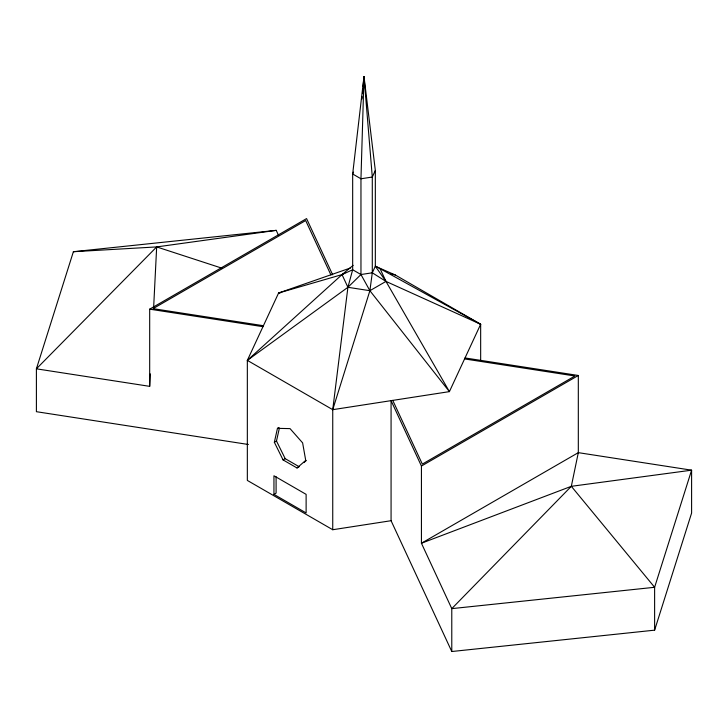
<?xml version="1.0" encoding="UTF-8"?>
<svg xmlns="http://www.w3.org/2000/svg" width="728" height="728" viewBox="0 0 728 728"><rect width="100%" height="100%" fill="white"/><g stroke="black" fill="none" stroke-linecap="round" stroke-linejoin="round"><path stroke-width="1.09" d="M278.587 235.472L276.221 230.357L73.382 251.715L36.4 368.823L149.686 386.35L150.305 373.874M153.608 308.135L156.675 246.919L276.221 230.357M361.952 98.944L362.153 96.697M362.462 93.33L362.872 88.843M363.081 86.596L364 76.486L375.329 170.488L375.329 266.248L372.29 272.791L369.888 290.7L332.741 409.673L332.741 529.729L391.072 520.711L451.779 651.515L654.618 630.166L691.6 513.058L691.6 470.179L578.314 452.652L421.43 543.234L451.779 608.635L451.779 651.515M364.118 79.871L364 76.486L360.961 178.788L360.961 274.538L369.888 290.7L449.404 391.628L385.976 281.408L375.329 266.248L395.259 274.966L480.662 324.269L449.404 391.628L332.741 409.673L347.911 287.296L352.671 269.751L352.671 173.992L364 76.486L372.29 177.031L372.29 272.791L385.976 281.408L480.662 324.269L480.662 360.515M391.072 520.711L391.072 400.655L421.43 466.056L421.43 543.234L571.325 486.313L691.6 470.179L654.618 587.287L451.779 608.635L571.325 486.313L578.314 452.652L578.314 375.475L465.037 357.949M279.361 428.182L276.494 441.031L285.203 458.667L299.163 466.73L297.015 467.968L283.055 459.905L274.347 442.269L277.459 428.346L278.888 427.518M332.741 529.729L247.338 480.425L247.338 360.369L278.596 293.011L350.687 267.904M353.535 172.127L352.671 173.992L360.961 178.788L372.29 177.031L375.329 170.488M222.459 268.359L156.675 246.919L36.4 368.823L36.4 411.693L248.385 444.49M372.29 272.791L360.961 274.538L347.911 287.296L247.338 360.369L332.741 409.673M247.338 360.369L342.024 274.602L353.144 265.347M297.015 467.968L305.724 460.387L302.62 442.87L290.035 428.619L277.459 428.346M303.913 462.589L306.288 460.524M149.686 386.35L149.686 309.163L306.57 218.591L332.66 274.793M344.863 272.964L342.024 274.602L278.596 293.011L280.817 292.674M274.347 442.269L276.494 441.031M283.055 459.905L285.203 458.667M273.946 494.358L306.124 512.94L306.124 494.358L273.946 475.775L273.946 494.358L276.094 493.12L276.094 476.731M421.43 466.056L578.314 375.475M73.382 251.715L156.675 246.919M263.418 325.716L153.062 308.645L305.669 220.538L330.949 275.002M149.686 309.163L262.963 326.69M464.582 358.931L574.938 376.003L422.331 464.1L392.765 400.391M390.891 273.828L395.259 274.966M375.43 266.13L480.662 324.269M360.961 274.538L352.671 269.751L342.024 274.602L347.911 287.296L369.888 290.7L385.976 281.408L380.089 268.714M571.325 486.313L654.618 587.287L654.618 630.166"/></g></svg>
